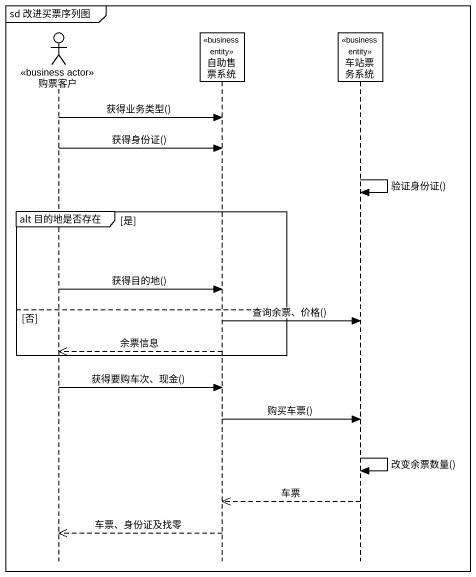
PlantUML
@startuml
mainframe sd 改进买票序列图
hide footbox
actor 购票客户 <<business actor>>
participant 自助售票系统 <<business entity>>
participant 车站票务系统 <<business entity>>

购票客户 -> 自助售票系统 : 获得业务类型()
购票客户 -> 自助售票系统 : 获得身份证()
车站票务系统 -> 车站票务系统 : 验证身份证()
group alt 目的地是否存在 [是]
  购票客户 -> 自助售票系统 : 获得目的地()
else 否
  自助售票系统 -> 车站票务系统 : 查询余票、价格()
  自助售票系统 -->> 购票客户 : 余票信息
end
购票客户 -> 自助售票系统 : 获得要购车次、现金()
自助售票系统 -> 车站票务系统 : 购买车票()
车站票务系统 -> 车站票务系统 : 改变余票数量()
车站票务系统 -->> 自助售票系统 : 车票
自助售票系统 -->> 购票客户 : 车票、身份证及找零
@enduml
